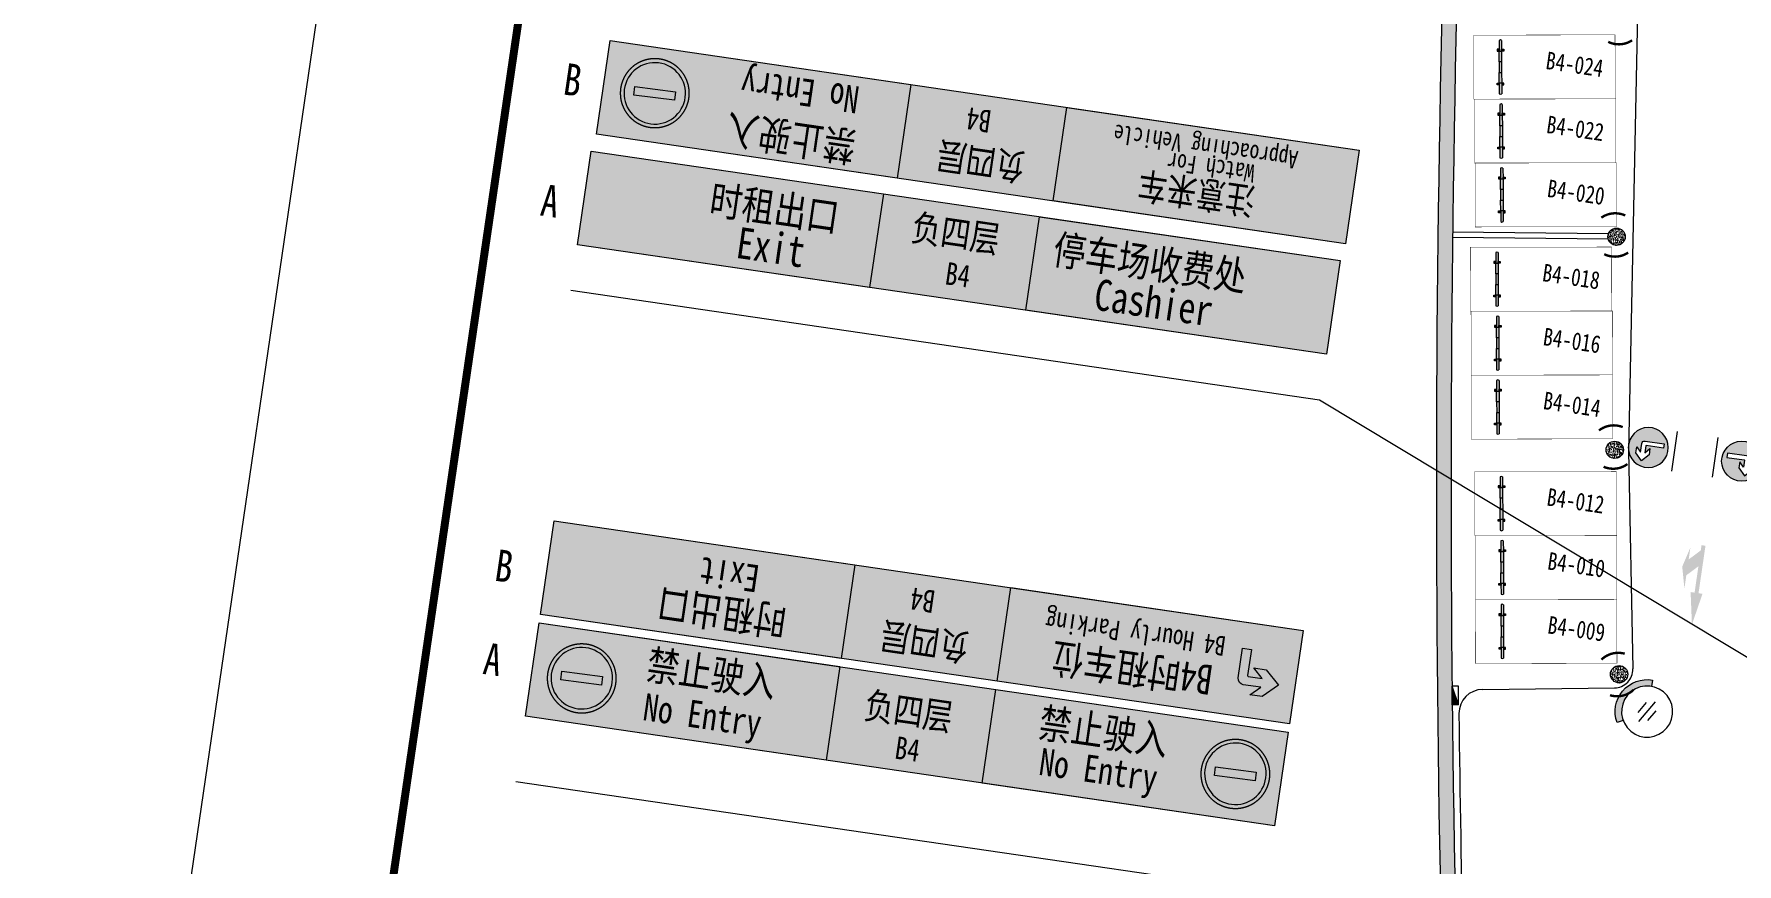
# Model space of a CAD drawing. Header units: inches. Extents: x -414268 to 632271, y -366004 to 318730.
# Drawn here: x -149957 to -86079, y 165656 to 196803 of the extents above; entities that cross this region are included whole.
import ezdxf

# ---------------------------------------------------------------- set-up
doc = ezdxf.new("R2010")
doc.units = ezdxf.units.IN
doc.header["$LTSCALE"] = 1200
doc.header["$MEASUREMENT"] = 0
doc.linetypes.add('DASHED', pattern=[19.049999999999997, 12.7, -6.35])
doc.layers.get('0').update_dxf_attribs({"linetype": 'CONTINUOUS', "lineweight": 0})
for name, color, linetype, lineweight in [('0--PAI--', 7, 'CONTINUOUS', 0), ('0--PAI--BLUE', 5, 'CONTINUOUS', 0), ('0--PAI--RED', 1, 'CONTINUOUS', 0), ('0--弧型立面标', 7, 'CONTINUOUS', 0), ('0--挡车架', 7, 'CONTINUOUS', 0), ('0--灯箱字(黄底黑字)', 7, 'CONTINUOUS', 0), ('0--路缘线', 1, 'CONTINUOUS', 0), ('0-PAI', 7, 'CONTINUOUS', 0), ('0－－直行转弯箭头', 7, 'CONTINUOUS', 0), ('0－－车位', 4, 'CONTINUOUS', 0), ('0－－车位号码', 7, 'CONTINUOUS', 0), ('10', 7, 'CONTINUOUS', 0), ('7', 7, 'CONTINUOUS', 0), ('COL-GRID-UG-1_8A_200701112', 7, 'CONTINUOUS', 0), ('COL-GRID-UG-1_8A_200701113', 7, 'CONTINUOUS', 0), ('COLUMN', 7, 'CONTINUOUS', 0), ('HATCH', 7, 'CONTINUOUS', 0), ('HY消火栓', 7, 'CONTINUOUS', 0), ('PUB_TITLE', 7, 'CONTINUOUS', 0), ('WALL', 7, 'CONTINUOUS', 0), ('广角镜', 7, 'CONTINUOUS', 0)]:
    doc.layers.add(name, color=color, linetype=linetype, lineweight=lineweight)
doc.layers.add('0--灯箱--字', color=7, linetype='CONTINUOUS', lineweight=0, true_color=0xf7f7f7)
doc.styles.add('-宋体', font='', dxfattribs={"width": 0.8})
doc.styles.add('-黑体', font='simhei.ttf', dxfattribs={"width": 0.8})
doc.styles.get('-宋体').set_extended_font_data('SimSun')

# ---------------------------------------------------------------- blocks, each defined once
blk = doc.blocks.new('A$C27BC456A')
blk.add_hatch(color=250).paths.add_polyline_path([(14884.73986124818, 112855.557986891), (14884.7398612483, 114955.557986891), (8329.665222129555, 114955.557986891), (8329.665222129554, 112855.5579868909)])
at = {"color": 250}
blk.add_lwpolyline([(8329.665222129552, 114955.557986891), (14884.73986124829, 114955.557986891), (14884.73986124818, 112855.557986891), (8329.665222129552, 112855.5579868909), (8329.665222129552, 114955.557986891)], dxfattribs=at)
blk = doc.blocks.new('COL-GRID-UG-1.8a 20070111$0$.65')
at = {"layer": 'COL-GRID-UG-1_8A_200701112'}
h = blk.add_hatch(dxfattribs=at)
h.set_pattern_fill('AR-CONC', color=251, scale=0.02000000000000003, angle=-71.45922951694362, style=0)
h.set_pattern_definition([(330.220170166661, (9.780911265253447, -53.02194924296044), (0.01310157522271839, -0.1434027500651823), [0.01500000000000002, -0.1650000000000003]), (275.2201701666611, (9.780911265253447, -53.02194924296044), (0.1431276881705953, 0.05400242977981085), [0.01200000000000002, -0.1320000000000001]), (20.67157016666113, (9.78200306402368, -53.03389947159923), (0.1562291924156083, -0.08940044134511446), [0.01274803800000002, -0.1402284224000002]), (326.4043701666611, (9.820276593525996, -53.01485199490259), (0.005293820626032765, -0.2159351186403456), [0.02250000000000003, -0.2475000000000004]), (16.85577016666115, (9.820717733939517, -53.03284658832125), (0.2249000141792535, -0.1493987403033274), [0.01912205760000002, -0.2103426000000002]), (271.4043701666612, (9.820276593525996, -53.01485199490259), (0.2249001308833271, -0.1493985647275436), [0.01800000000000001, -0.1980000000000001]), (301.2201701666611, (9.813983885486785, -53.03630897105332), (-0.05806413691702267, -0.1317746409733485), [0.01500000000000002, -0.1650000000000003]), (246.2201701666611, (9.813983885486785, -53.03630897105332), (0.1513631941852344, -0.02215809082988847), [0.01200000000000002, -0.1320000000000001]), (351.6715701666611, (9.809145200398241, -53.0472901880612), (0.0932989364987837, -0.1539328032737996), [0.01274803800000002, -0.1402284224000002]), (317.7201701666611, (9.780911265253447, -53.02194924296044), (0.06595388672758523, 0.009419767806314105), [0, -0.1304000000000001, 0, -0.1340000000000001, 0, -0.1325000000000001]), (287.720170166661, (9.780911265253447, -53.02194924296044), (0.08696608138238515, -0.03778290471883278), [0, -0.0764000000000001, 0, -0.1274000000000002, 0, -0.05050000000000007]), (247.7201701666611, (9.772997833668946, -52.97805690193655), (0.01450395159196302, -0.1058708647939462), [0, -0.05000000000000007, 0, -0.1560000000000002, 0, -0.2070000000000003]), (237.7201701666611, (9.769449209640019, -52.95837423780027), (0.04039841199479828, -0.1112342255436634), [0, -0.06500000000000007, 0, -0.1036000000000001, 0, -0.1470000000000002])])
edge = h.paths.add_edge_path()
edge.add_arc((-3.552713678800501e-15, 0), 0.325, 8.320600316395307, 368.3206003163953)
at = {"layer": 'COL-GRID-UG-1_8A_200701113'}
blk.add_circle((-3.552713678800501e-15, 0), 0.325, dxfattribs=at)
blk = doc.blocks.new('HY')
for p, q in [((0, 0), (0.2400000000000055, -1.77635683940025e-15)), ((0, 0), (0.2400000000000038, -0.6999999999999993)), ((1.77635683940025e-15, -1.77635683940025e-15), (0, -0.6999999999999993)), ((0.240000000000002, -1.77635683940025e-15), (0.2400000000000002, -0.6999999999999993)), ((0, -0.6999999999999993), (0.2400000000000038, -0.6999999999999993))]:
    blk.add_line(p, q)
blk.add_solid([(1.77635683940025e-15, -5.329070518200751e-15), (0.2400000000000055, -1.77635683940025e-15), (0.2400000000000002, -0.6999999999999993)])
blk = doc.blocks.new('A$C6F4820FC')
at = {"layer": '0--挡车架'}
h = blk.add_hatch(color=256, dxfattribs=at)
h.paths.add_polyline_path([(2017.784217856827, 79.3952663297232, 0.3952043560108401), (2017.78421785311, 169.3952663332057), (1617.474230922457, 169.3952663332057), (1617.474230922458, 79.39526633119387), (1684.499301437642, 79.39526633119385)])
h.paths.add_polyline_path([(818.9364171714836, 169.3952663332057), (818.9364171714836, 79.39526633119385), (1216.632018534735, 79.39526633119385), (1216.632018534736, 169.3952663332057)])
h.paths.add_polyline_path([(418.094204783764, 79.39526633119385), (418.0942047837638, 169.3952663332057), (351.0691342685791, 169.3952663332057), (17.78421785310638, 169.395266333202, 0.3952043560108128), (17.78421784939219, 79.39526632972411)])
h = blk.add_hatch(color=256, dxfattribs=at)
h.paths.add_polyline_path([(1617.474230922457, 169.3952663332057), (1684.499301437642, 169.3952663332057), (1684.499301437642, 248.7905199443812), (1617.474230922457, 248.7905199443812)])
h.paths.add_polyline_path([(1638.848788944474, 209.0928931387934, -1), (1663.124743415625, 209.0928931387934, -1)], flags=16)
h.paths.add_polyline_path([(1617.474230922457, 1.272001827601343e-05), (1684.499301437642, 1.272001827601343e-05), (1684.499301437642, 79.39526633119387), (1617.474230922457, 79.39526633119384)])
h.paths.add_polyline_path([(1638.848788944473, 39.69763952560606, -1), (1663.124743415624, 39.69763952560606, -1)], flags=16)
h.paths.add_polyline_path([(351.069134268579, 248.7905199443813), (351.0691342685791, 169.3952663332057), (418.0942047837639, 169.3952663332057), (418.0942047837638, 248.7905199443812)])
h.paths.add_polyline_path([(396.7196467617473, 209.0928931387934, 1), (372.4436922905957, 209.0928931387934, 1)], flags=16)
h.paths.add_polyline_path([(418.0942047837639, 79.39526633119387), (351.0691342685791, 79.39526633119387), (351.0691342685791, 1.272001827601343e-05), (418.0942047837639, 1.272001827601343e-05)])
h.paths.add_polyline_path([(372.4436922905957, 39.69763952560606, -1), (396.7196467617473, 39.69763952560606, -1)], flags=16)
h = blk.add_hatch(color=40, dxfattribs=at)
h.paths.add_polyline_path([(1216.632018534736, 169.3952663332056), (1216.632018534735, 79.39526633119385), (1617.474230922457, 79.39526633119385), (1617.474230922457, 169.3952663332056)])
h.paths.add_polyline_path([(818.9364171714836, 79.39526633119385), (818.9364171714836, 169.3952663332057), (418.0942047837639, 169.3952663332057), (418.0942047837639, 79.39526633119385)])
for p, q in [((17.78421785310638, 169.395266333202), (418.0942047837639, 169.3952663332057)), ((17.78421784939155, 79.39526632972411), (418.0942047837639, 79.39526633119385)), ((818.9364171714838, 169.3952663332057), (1216.632018534736, 169.3952663332057)), ((818.9364171714838, 79.39526633119385), (1216.632018534735, 79.39526633119385)), ((1617.474230922457, 169.3952663332057), (2017.78421785311, 169.3952663332057)), ((1617.474230922457, 79.39526633119385), (2017.784217856827, 79.3952663297232))]:
    blk.add_line(p, q, dxfattribs=at)
for points in [[(418.0942047837639, 169.3952663332057), (351.0691342685791, 169.3952663332057), (351.0691342685791, 248.7905199443812), (418.0942047837639, 248.7905199443812)], [(418.0942047837639, 79.39526633119385), (351.0691342685791, 79.39526633119385), (351.0691342685791, 1.272001827601343e-05), (418.0942047837639, 1.272001827601343e-05)], [(1617.474230922457, 169.3952663332057), (1684.499301437642, 169.3952663332057), (1684.499301437642, 248.7905199443812), (1617.474230922457, 248.7905199443812)], [(1617.474230922457, 79.39526633119385), (1684.499301437642, 79.39526633119385), (1684.499301437642, 1.272001827601343e-05), (1617.474230922457, 1.272001827601343e-05)]]:
    blk.add_lwpolyline(points, close=True, dxfattribs=at)
at = {"layer": '0--挡车架', "color": 0}
for points in [[(818.9364171714838, 169.3952663332057), (818.9364171714838, 79.39526633119385), (418.0942047837639, 79.39526633119385), (418.0942047837639, 169.3952663332057)], [(1617.474230922457, 169.3952663332057), (1617.474230922457, 79.39526633119385), (1216.632018534735, 79.39526633119385), (1216.632018534736, 169.3952663332057)]]:
    blk.add_lwpolyline(points, close=True, dxfattribs=at)
at = {"layer": '0--挡车架'}
for centre in [(384.5816695261715, 209.0928931387934), (384.5816695261715, 39.69763952560606), (1650.986766180049, 209.0928931387934), (1650.986766180049, 39.69763952560606)]:
    blk.add_circle(centre, 12.13797723557582, dxfattribs=at)
for centre, start, end in [((65.82469069586296, 124.3952663294804), 136.8717046789877, 223.1282953162828), ((1969.743745010358, 124.3952663294804), 316.871704683716, 43.12829532101674)]:
    blk.add_arc(centre, 65.82466886578737, start, end, dxfattribs=at)
blk = doc.blocks.new('A$C001A7B1A')
at = {"layer": '0－－车位', "const_width": 15}
blk.add_lwpolyline([(2407.499988817268, 5307.500045389108), (7.499988817267877, 5307.500045389108), (7.499988817267877, 7.500045389109687), (2407.499988817268, 7.500045389109687)], close=True, dxfattribs=at)
at = {"layer": '0--挡车架'}
blk.add_blockref('A$C6F4820FC', (189.7157709641579, 883.1047790596294), dxfattribs=at)
blk = doc.blocks.new('A$C611C3372')
at = {"layer": '7'}
blk.add_hatch(color=256, dxfattribs=at).paths.add_polyline_path([(86.55383598182243, 299.910011141651), (1.2270340903342e-05, 249.9156503793993, 0.5772203872978603), (865.9279827208543, 249.9156503793993), (779.3741590093728, 299.910011141651, -0.577350269189626)])
for points in [[(332.9639974955958, 599.910011141651), (532.9639974955958, 599.910011141651)], [(232.9639974955958, 499.910011141651), (632.9639974955958, 499.910011141651)], [(332.9639974955958, 399.910011141651), (532.9639974955958, 399.910011141651)]]:
    blk.add_lwpolyline(points, dxfattribs=at)
blk.add_lwpolyline([(86.55383598182243, 299.910011141651), (1.2270340903342e-05, 249.9156503793956, 0.5772203872978591), (865.9279827208507, 249.9156503793956), (779.3741590093728, 299.910011141651)], format="xyb", dxfattribs=at)
blk.add_circle((432.9639974955958, 499.910011141651), 400, dxfattribs=at)
blk = doc.blocks.new('A$C50091FAB')
at = {"layer": '0--PAI--BLUE'}
h = blk.add_hatch(color=256, dxfattribs=at)
edge = h.paths.add_edge_path()
edge.add_arc((299.9999944004085, 400.0000107713568), 300, 0, 360)
edge = h.paths.add_edge_path(flags=16)
edge.add_line((312.3871690364904, 573.9583468705459), (384.2358726081438, 506.9583468705459))
edge.add_line((384.2358726081438, 506.9583468705423), (253.9024450060242, 506.9583468705423))
edge.add_arc((253.9024450060242, 462.9583468705459), 44, 90, 180)
edge.add_line((209.9024450060242, 462.9583468705459), (209.9024450060242, 173.9583468705459))
edge.add_line((209.9024450060242, 173.9583468705459), (275.9024450060242, 173.9583468705459))
edge.add_line((275.9024450060242, 173.9583468705459), (275.9024450060242, 435.9583468705459))
edge.add_arc((280.9024450060242, 435.9583468705459), 5, 90, 180, ccw=False)
edge.add_line((280.9024450060242, 440.9583468705459), (384.2358726081438, 440.9583468705459))
edge.add_line((384.2358726081438, 440.9583468705459), (312.3871690364904, 373.9583468705459))
edge.add_line((312.3871690364904, 373.9583468705459), (404.3871690364904, 373.9583468705459))
edge.add_line((404.3871690364904, 373.9583468705459), (511.6240400389579, 473.9583468705459))
edge.add_line((511.6240400389652, 473.9583468705459), (404.3871690364977, 573.9583468705459))
edge.add_line((404.3871690364904, 573.9583468705459), (312.3871690364904, 573.9583468705459))
at = {"layer": '0--PAI--'}
blk.add_lwpolyline([(312.3871690364904, 573.9583468705459), (384.2358726081438, 506.9583468705423), (253.9024450060242, 506.9583468705459, 0.414213562373095), (209.9024450060242, 462.9583468705459), (209.9024450060242, 173.9583468705459), (275.9024450060242, 173.9583468705459), (275.9024450060242, 435.9583468705459, -0.414213562373095), (280.9024450060242, 440.9583468705459), (384.2358726081438, 440.9583468705459), (312.3871690364904, 373.9583468705459), (404.3871690364904, 373.9583468705459), (511.6240400389652, 473.9583468705459), (404.3871690364904, 573.9583468705459)], format="xyb", close=True, dxfattribs=at)
blk.add_circle((299.9999944004085, 400.0000107713568), 300, dxfattribs=at)
at = {"layer": '7'}
blk.add_line((599.9999944004085, 1.07713567558676e-05), (-5.599591531790793e-06, 1.07713567558676e-05), dxfattribs=at)
blk = doc.blocks.new('A$C36DA1677')
at = {"layer": '0--PAI--RED'}
h = blk.add_hatch(color=256, dxfattribs=at)
edge = h.paths.add_edge_path()
edge.add_arc((119.9999975206229, 119.9999862235272), 120, 0, 360)
h.paths.add_polyline_path([(199.9999975206229, 102.9999862235272), (199.9999975206229, 136.9999862235272), (39.99999752062286, 136.9999862235272), (39.99999752062286, 102.9999862235272)], flags=16)
at = {"layer": '0--PAI--'}
blk.add_lwpolyline([(199.9999975206229, 102.9999862235272), (199.9999975206229, 136.9999862235272), (39.99999752062286, 136.9999862235272), (39.99999752062286, 102.9999862235272)], close=True, dxfattribs=at)
blk.add_circle((119.9999975206229, 119.9999862235272), 120, dxfattribs=at)
blk = doc.blocks.new('A$C443C2777')
at = {"layer": '0--PAI--', "xscale": 9, "yscale": 9, "zscale": 9}
blk.add_blockref('A$C36DA1677', (-1.10760738607496e-05, 0.0002598084975033998), dxfattribs=at)
blk = doc.blocks.new('A$C01A83D55')
at = {"linetype": 'DASHED', "lineweight": 15, "ltscale": 20, "true_color": 0xeff0f0}
h = blk.add_hatch(color=7, dxfattribs=at)
h.paths.add_polyline_path([(0.001749272341839969, 1675.198503647465, 1), (3350.398756567272, 1675.198503647465, 1)])
h.paths.add_polyline_path([(3168.192252922146, 1684.934839963926, -1), (182.2082529173179, 1684.934839963926, -1)], flags=16)
h.paths.add_polyline_path([(2670.528252921341, 1896.442039964268), (2670.528252921341, 1473.427639963584), (679.8722529181225, 1473.427639963584), (679.8722529181225, 1896.442039964268)], flags=0)
at = {"true_color": 0xeff0f0}
blk.add_hatch(color=7, dxfattribs=at).paths.add_polyline_path([(2670.528252921341, 1473.427639963584), (2670.528252921341, 1896.442039964268), (679.8722529181226, 1896.442039964268), (679.8722529181229, 1473.427639963584)])
at = {"linetype": 'DASHED', "lineweight": 15, "ltscale": 20}
blk.add_circle((1675.200252919807, 1675.198503647465), 1675.198503647465, dxfattribs=at)
at = {"xscale": 1.382400000002235, "yscale": 1.382400000002235, "zscale": 1.382400000002235}
blk.add_blockref('A$C443C2777', (182.208299076301, 191.9426522036083), dxfattribs=at)

msp = doc.modelspace()

# ---------------------------------------------------------------- hatches: boundary and pattern name
for points in [[(-117062.541191972, 194904.9666521194), (-128341.4779580362, 196554.5273690689), (-128855.0607362939, 193042.8847719883), (-117576.1239702296, 191393.3240550389)], [(-112759.6247767178, 186436.7623188557), (-101480.6880106535, 184787.2016019062), (-100967.1052323958, 188298.8441989869), (-112246.0419984602, 189948.4049159363)], [(-119168.4782115468, 176882.4631647677), (-130447.4149776111, 178532.0238817171), (-130960.9977558687, 175020.3812846365), (-119682.0609898044, 173370.8205676871)], [(-120240.8414882602, 169550.136778003), (-119727.2587099604, 173061.7793751574), (-131006.1954766207, 174711.3400921091), (-131519.7782548981, 171199.6974949514)], [(-114388.1038273111, 168694.1654811283), (-103426.6374771952, 167091.0352689716), (-102913.0546989227, 170602.67786613), (-113874.5210490855, 172205.8080782936)]]:
    msp.add_hatch(color=250).paths.add_polyline_path(points)
at = {"lineweight": 0, "ltscale": 5}
for points in [[(-111723.3863143253, 190537.3527640181), (-117576.1239759667, 191393.3240612588), (-117062.5411976222, 194904.9666582434), (-111209.8035359811, 194048.9953610027)], [(-118098.7796543645, 190804.376206957), (-112246.041992723, 189948.4049097163), (-112759.6247710676, 186436.7623127317), (-118612.3624327087, 187292.7336099725)], [(-113829.3233339001, 172514.8492766664), (-119682.0609955415, 173370.8205739071), (-119168.478217197, 176882.4631708916), (-113315.7405555559, 176026.4918736509)], [(-119727.2587053834, 173061.7793805792), (-113874.521043285, 172205.8080832948), (-114388.1038216557, 168694.1654860357), (-120240.8414837544, 169550.1367833202)]]:
    msp.add_hatch(color=152, dxfattribs=at).paths.add_polyline_path(points)
at = {"layer": '0--灯箱--字'}
for points in [[(-127708.8292432873, 191152.8370624744), (-127696.2458812398, 190358.2808846853), (-127350.4714939616, 189999.0599441262), (-127358.902346636, 190531.412583491), (-126560.2372470132, 189701.6888132121), (-126302.5352679744, 189949.7443518564), (-127101.2003675968, 190779.4681221348), (-126569.5564060012, 190750.7433945271), (-126915.3307932796, 191109.9643350865)], [(-129711.5386189859, 176401.831579985), (-129214.9089191532, 175781.4794203955), (-128721.5596018764, 175709.3263735001), (-129054.3015009962, 176124.9623205567), (-127914.7697828333, 175958.3041685738), (-127863.0078144204, 176312.2286787148), (-129002.5395325826, 176478.8868306977), (-128564.7051521463, 176781.8248890285), (-129058.0544694234, 176853.9779359239)]]:
    msp.add_hatch(color=256, dxfattribs=at).paths.add_polyline_path(points)
at = {"layer": '0－－直行转弯箭头'}
msp.add_hatch(color=256, dxfattribs=at).paths.add_polyline_path([(-88049.72342184503, 175995.7608061607), (-87977.36743730606, 176490.4977175605), (-87523.69312055505, 176828.4024590492), (-87668.40508963299, 175838.9286362496), (-87816.82616305293, 175860.6354316112), (-87767.84891581658, 174640.7066512092), (-87371.56294279313, 175795.5150455262), (-87519.98401621307, 175817.2218408879), (-87259.50247187278, 177598.2747219271), (-87407.92354529272, 177619.9815172888), (-87436.8659391083, 177422.0867527289), (-87890.54025585929, 177084.1820112402), (-87825.41986977422, 177529.4452315001), (-88131.8486111426, 176816.282258216)])
at = {"layer": '10', "true_color": 0xf7f7f7}
h = msp.add_hatch(color=7, dxfattribs=at)
edge = h.paths.add_edge_path()
edge.add_line((-102724.2351033985, 186539.3185639149), (-103187.9559172213, 186607.1383996008))
edge.add_line((-103187.9559172213, 186607.1383996008), (-103654.7601077049, 187190.2347947434))
edge.add_line((-103654.7601077049, 187190.2347947437), (-103040.5214918173, 187615.2271253027))
edge.add_line((-103040.5214918173, 187615.2271253026), (-102576.8006779945, 187547.4072896167))
edge.add_line((-102576.8006779946, 187547.4072896168), (-102988.3405506393, 187262.6624281421))
edge.add_line((-102988.3405506392, 187262.6624281423), (-102331.4022559004, 187166.584258095))
edge.add_arc((-102363.8378294893, 186944.8047384406), 224.1388448532961, 351.67939968275135, 441.6793996827513, ccw=False)
edge.add_line((-102142.0583098349, 186912.3691648517), (-102305.46096915, 185795.0970070508))
edge.add_line((-102305.46096915, 185795.0970070509), (-102638.1302486315, 185843.7503674342))
edge.add_line((-102638.1302486316, 185843.7503674341), (-102494.631236746, 186824.9305472652))
edge.add_arc((-102519.8334548886, 186828.6164079003), 25.47032327878894, 351.6793996827668, 441.6793996827668)
edge.add_line((-102516.1475942535, 186853.818626043), (-103036.9939110225, 186929.9931486607))
edge.add_line((-103036.9939110226, 186929.9931486607), (-102724.2351033986, 186539.3185639149))
h = msp.add_hatch(color=7, dxfattribs=at)
edge = h.paths.add_edge_path()
edge.add_line((-104204.0214823334, 173011.1022639033), (-103740.3006685106, 172943.2824282175))
edge.add_line((-103740.3006685106, 172943.2824282175), (-103273.496478027, 172360.1860330749))
edge.add_line((-103273.4964780269, 172360.1860330746), (-103887.7350939145, 171935.1937025155))
edge.add_line((-103887.7350939146, 171935.1937025157), (-104351.4559077374, 172003.0135382015))
edge.add_line((-104351.4559077373, 172003.0135382014), (-103939.9160350926, 172287.7583996761))
edge.add_line((-103939.9160350926, 172287.7583996759), (-104596.8543298314, 172383.8365697232))
edge.add_arc((-104564.4187562425, 172605.6160893776), 224.1388448532961, 171.6793996827534, 261.67939968275334, ccw=False)
edge.add_line((-104786.1982758969, 172638.0516629665), (-104622.7956165819, 173755.3238207674))
edge.add_line((-104622.7956165819, 173755.3238207673), (-104290.1263371003, 173706.670460384))
edge.add_line((-104290.1263371003, 173706.670460384), (-104433.6253489858, 172725.490280553))
edge.add_arc((-104408.4231308432, 172721.8044199179), 25.47032327878894, 171.6793996827687, 261.6793996827688)
edge.add_line((-104412.1089914783, 172696.6022017752), (-103891.2626747093, 172620.4276791576))
edge.add_line((-103891.2626747093, 172620.4276791576), (-104204.0214823333, 173011.1022639032))
at = {"layer": 'HATCH'}
h = msp.add_hatch(color=256, dxfattribs=at)
edge = h.paths.add_edge_path(flags=16)
edge.add_line((-8005.561612977181, 137176.8743137263), (-2062.704080383094, 212188.7801124774))
edge.add_line((-2062.704080383119, 212188.7801124774), (-76922.2351230233, 223137.0959036999))
edge.add_arc((-79587.48095202557, 308243.5452050564), 85148.17231164375, 259.2439693487572, 271.7937235826804, ccw=False)
edge.add_arc((658825.3254187142, 179836.8492876797), 755630.3176841248, 176.604495355924, 182.0416388163999)
edge.add_arc((-86881.3173313764, 153253.5940774949), 9450.00000000015, 182.0416388163981, 261.6795084692151)
edge.add_line((-88248.82768562136, 143903.0638555751), (-13337.90186230333, 132947.3785331208))
edge.add_line((-13337.90186230332, 132947.3785331208), (-8005.561612977233, 137176.8743137263))
edge = h.paths.add_edge_path()
edge.add_line((-7476.189277823316, 136894.7549701645), (-1473.767031180812, 212658.4981963863))
edge.add_line((-1473.767031180731, 212658.4981963863), (-76890.88156969633, 223688.3613885583))
edge.add_arc((-79587.48095202583, 308243.5452050568), 84598.17231164414, 258.8202296067449, 271.82663448943765, ccw=False)
edge.add_arc((658825.3254187121, 179836.8492876793), 756180.3176841227, 176.5569181422629, 182.0416388163999)
edge.add_arc((-86881.31733137649, 153253.5940774948), 10000.00000000001, 182.0416388163991, 261.6795084692161)
edge.add_line((-88328.41823533925, 143358.8531019184), (-13182.32300308514, 132368.7743713803))
edge.add_line((-13182.32300308516, 132368.7743713803), (-7476.18927782329, 136894.7549701645))

# ---------------------------------------------------------------- linework, layer by layer
at = {"color": 250}
for points in [[(-100761.9199595968, 188934.2225461162), (-128855.0607362698, 193042.8847719848), (-128341.4779580362, 196554.5273690689), (-100248.3371813626, 192445.8651432003), (-100761.9199595968, 188934.2225461162)], [(-117576.1239712723, 191393.3240554315), (-128855.0607373496, 193042.8847722918), (-128341.4779591192, 196554.5273693764), (-117062.5411930419, 194904.9666525161), (-117576.1239712723, 191393.3240554315)], [(-117576.1239712726, 191393.3240554315), (-128855.0607373496, 193042.8847722918), (-128341.4779591194, 196554.5273693764), (-117062.5411930422, 194904.9666525162), (-117576.1239712726, 191393.3240554315)], [(-129060.246009093, 192407.506424859), (-100967.1052324199, 188298.8441989904), (-101480.6880106535, 184787.2016019062), (-129573.8287873272, 188895.8638277748), (-129060.246009093, 192407.5064248589)], [(-112246.0419974175, 189948.4049155437), (-100967.1052313402, 188298.8441986834), (-101480.6880095706, 184787.2016015987), (-112759.6247756478, 186436.762318459), (-112246.0419974175, 189948.4049155437)], [(-112246.0419974172, 189948.4049155437), (-100967.1052313402, 188298.8441986834), (-101480.6880095704, 184787.2016015988), (-112759.6247756476, 186436.762318459), (-112246.0419974172, 189948.4049155437)], [(-102867.8569791716, 170911.7190587644), (-130960.9977558446, 175020.381284633), (-130447.4149776111, 178532.0238817171), (-102354.2742009374, 174423.3616558485), (-102867.8569791716, 170911.7190587644)], [(-119682.0609908472, 173370.8205680797), (-130960.9977569244, 175020.38128494), (-130447.414978694, 178532.0238820246), (-119168.4782126167, 176882.4631651643), (-119682.0609908472, 173370.8205680797)], [(-119682.0609908474, 173370.8205680797), (-130960.9977569245, 175020.38128494), (-130447.4149786941, 178532.0238820246), (-119168.478212617, 176882.4631651644), (-119682.0609908474, 173370.8205680797)], [(-131006.1954761838, 174711.3400923488), (-102913.0546989225, 170602.67786613), (-103426.6374771999, 167091.0352689724), (-131519.7782544609, 171199.697495191), (-131006.1954761837, 174711.3400923487)], [(-131006.1954766207, 174711.3400921091), (-119727.2587099597, 173061.7793751573), (-120240.8414882372, 169550.1367779997), (-131519.7782548982, 171199.6974949514), (-131006.1954766207, 174711.3400921091)], [(-113874.5210480863, 172205.8080780094), (-102913.0546979231, 170602.6778658458), (-103426.637476196, 167091.0352686874), (-114388.1038263118, 168694.1654808442), (-113874.5210480863, 172205.8080780094)], [(-113874.5210490855, 172205.8080782936), (-102913.0546989227, 170602.67786613), (-103426.6374771952, 167091.0352689716), (-114388.1038273111, 168694.1654811283), (-113874.5210490855, 172205.8080782936)]]:
    msp.add_lwpolyline(points, dxfattribs=at)
at = {"color": 6}
for points in [[(-83410.0396572594, 172025.9704399485), (-101732.4587764136, 183065.709006786), (-129825.5995541713, 187174.3712329682)], [(-86832.70449031779, 162153.7016037673), (-131879.2459261695, 168741.8230488487)]]:
    msp.add_lwpolyline(points, dxfattribs=at)
at = {"layer": '0--弧型立面标', "const_width": 89.99999999999999}
for points in [[(-90010.61312829587, 196568.0153296095, -0.2679491924311205), (-90908.71620017174, 196509.61265598, -0.2679491924311205)], [(-90269.10808228183, 189993.8483196516, 0.2679491924311205), (-91165.32460493405, 189911.4108007342, 0.2679491924311205)], [(-90159.66980319977, 188599.5925678141, -0.2679491924311205), (-91057.7728750757, 188541.1898941847, -0.2679491924311205)], [(-90363.04186791595, 182051.7642502333, 0.2679491924311205), (-91254.23749814817, 181926.1842014397, 0.2679491924311205)], [(-90186.4642863234, 180664.4120252596, -0.2679491924311205), (-91080.70384508118, 180562.747815467, -0.2679491924311205)], [(-90287.47363808312, 173546.902428629, 0.2679491924311205), (-91160.05181088875, 173326.4317223135, 0.2679491924311205)], [(-89963.06759962853, 172186.5030164435, -0.2679491924311205), (-90841.23803836855, 171989.4835236939, -0.2679491924311205)]]:
    msp.add_lwpolyline(points, format="xyb", dxfattribs=at)
at = {"layer": '0--路缘线'}
for p, q in [((-89525.9645409626, 211486.0361724478), (-90142.13930899705, 181146.6688989461)), ((-90142.13688492315, 181154.6698241898), (-89981.01658737197, 172977.3123608575)), ((-95617.09682517356, 172206.8453049552), (-90672.85043423259, 172263.5688441157))]:
    msp.add_line(p, q, dxfattribs=at)
for centre, radius, start, end in [((-90680.8807509726, 172963.5227811809), 700, 270.6573047860001, 1.128765466260968), ((-95606.77213222213, 171306.9045287286), 900, 90.65730478600003, 180.6477839587034), ((658825.3254187561, 179836.8492877929), 755380.3176841403, 180.6477839587034, 182.041638816295)]:
    msp.add_arc(centre, radius, start, end, dxfattribs=at)
at = {"layer": '0-PAI'}
msp.add_lwpolyline([(-104204.0214823334, 173011.1022639033), (-103740.3006685106, 172943.2824282174), (-103273.4964780269, 172360.1860330746), (-103887.7350939145, 171935.1937025156), (-104351.4559077373, 172003.0135382014), (-103939.9160350926, 172287.7583996759), (-104596.8543298314, 172383.8365697231, -0.414213562373095), (-104786.1982758969, 172638.0516629665), (-104622.7956165819, 173755.3238207673), (-104290.1263371003, 173706.670460384), (-104433.6253489858, 172725.4902805529, 0.414213562373095), (-104412.1089914783, 172696.6022017752), (-103891.2626747093, 172620.4276791575)], format="xyb", close=True, dxfattribs=at)
at = {"layer": 'COLUMN'}
for points in [[(-7476.189277823316, 136894.7549701645), (-1473.767031180731, 212658.4981963863), (-76890.88156969642, 223688.3613885583, -0.0568121518568378), (-95990.05054778865, 225250.7354615206, 0.02393617834455015), (-96874.9693358209, 152897.3362859106, 0.3621818479760388), (-88328.41823533925, 143358.8531019184), (-13182.32300308516, 132368.7743713803)], [(-8005.561612977181, 137176.8743137263), (-2062.704080383119, 212188.7801124774), (-76922.23512302333, 223137.0959036999, -0.05481343004673072), (-95478.46658555168, 224591.3615897529, 0.02372846567739671), (-96325.31847557653, 152916.930464448, 0.3621818479760384), (-88248.82768562136, 143903.0638555751), (-13337.90186230332, 132947.3785331208)]]:
    msp.add_lwpolyline(points, format="xyb", close=True, dxfattribs=at)
at = {"layer": 'PUB_TITLE'}
msp.add_lwpolyline([(-149956.8113386486, 124881.7802225058), (-131723.1032342917, 249555.4818956238), (44601.13198911812, 223767.8090051762), (26367.42388476111, 99094.10733205831)], close=True, dxfattribs=at)
at = {"layer": 'PUB_TITLE', "const_width": 300.0000000010631}
msp.add_lwpolyline([(-142101.6217603831, 126764.8619227969), (23833.13832360023, 102496.6647077124), (41198.57461346372, 221233.5234440153), (-124736.1854705195, 245501.7206590998)], close=True, dxfattribs=at)
at = {"layer": 'WALL'}
for p, q in [((-90907.00994312734, 189099.9757007171), (-96747.3149773482, 189172.9131442413)), ((-90904.51241069104, 189299.9601059384), (-96744.81744491169, 189372.8975494627))]:
    msp.add_line(p, q, dxfattribs=at)

# ---------------------------------------------------------------- block references
at = {"rotation": 270.1100696767503}
for p in [(-95960.51690453594, 196769.2989549486), (-95934.09001240248, 194367.8160498756), (-95907.66897438432, 191969.3804482585), (-96088.04382835349, 188807.6563241614), (-96061.61693621989, 186406.1734190884), (-96057.00929671712, 184007.711064115), (-95922.14489409234, 180387.7681483171), (-95895.71800195877, 177986.2852432442), (-95891.11036245595, 175587.8228882707)]:
    msp.add_blockref('A$C001A7B1A', p, dxfattribs=at)
at = {"linetype": 'DASHED', "lineweight": 15, "ltscale": 20, "yscale": 0.7722624001471557, "zscale": 0.7722623999929205}
for p, xscale, rotation in [((-127791.3431141451, 196030.4671394499), -0.7722624006742402, 172.7000547107965), ((-128293.4365891763, 171171.4426064175), -0.7722624006674728, 352.7000547105084), ((-103775.1647444062, 167585.6101010099), -0.7722624006674728, 352.7000547105084)]:
    msp.add_blockref('A$C01A83D55', p, dxfattribs=dict(at, xscale=xscale, rotation=rotation))
at = {"yscale": 1.690000000002328, "zscale": 1.68999999998348}
for p, xscale, rotation in [((-58719.06183685194, 379127.0137803076), 1.68999999994789, 171.6793996819884), ((-171103.104131838, 2214.715190667688), 1.689999999944121, 351.6793996836047), ((-60824.99885642651, 361104.5102929557), 1.689999999944121, 171.6793996817862)]:
    msp.add_blockref('A$C27BC456A', p, dxfattribs=dict(at, xscale=xscale, rotation=rotation))
at = {"layer": '7', "yscale": 2.5, "zscale": 2.5}
for p, xscale, rotation in [((-88305.2844030602, 181880.937452778), -2.499999999999108, 81.67939968399888), ((-86783.97315250378, 181658.6036650765), 2.499999999999108, 261.679397626821)]:
    msp.add_blockref('A$C50091FAB', p, dxfattribs=dict(at, xscale=xscale, rotation=rotation))
at = {"layer": 'COL-GRID-UG-1_8A_200701112', "xscale": 999.999999999988, "yscale": 1000.000000000002, "zscale": 1000, "rotation": 351.6793996836047}
for p in [(-90596.55236708239, 189196.1063070638), (-90663.67706695918, 181197.7613341925), (-90497.7781326989, 172777.8731583483)]:
    msp.add_blockref('COL-GRID-UG-1.8a 20070111$0$.65', p, dxfattribs=at)
at = {"layer": 'HY消火栓', "xscale": 1000.000000000025, "yscale": 1000.000000000002, "zscale": 1000, "rotation": 180.6573047855055}
msp.add_blockref('HY', (-96519.62831662377, 171626.7715994248), dxfattribs=at)
at = {"layer": '广角镜', "xscale": -2.40000000419723, "yscale": 2.399999998542626, "zscale": 2.4, "rotation": 230.0877333545378}
msp.add_blockref('A$C611C3372', (-91034.49712142194, 171348.5164260105), dxfattribs=at)

# ---------------------------------------------------------------- texts
at = {"color": 1, "style": '-宋体', "width": 0.8}
for s, p in [('B', (-130152.4141012013, 194543.1859934211)), ('A', (-131002.7993245534, 190000.3208935416)), ('B', (-132725.5571170008, 176295.6309377098)), ('A', (-133155.5912838531, 172793.162551373))]:
    msp.add_text(s, height=1190.718722742972, rotation=351.6793996837307, dxfattribs=at).set_placement(p)
at = {"layer": '0--灯箱字(黄底黑字)', "color": 7, "true_color": 0xffffff, "style": '-宋体', "width": 0.8}
for s, height, rotation, p in [('No Entry', 1022.449999992678, 171.6793996830769, (-118951.0128560439, 194826.203690066)), ('禁止驶入', 1115.399999992013, 171.6793996830769, (-119067.2111936742, 193097.1986838268)), ('B4', 845.0000000376862, 171.6793996841438, (-114004.2454993496, 193926.0062125962)), (' Approaching Vehicle', 673.9199999977175, 171.6793996841437, (-102146.5084926119, 192350.1575536856)), ('负四层', 1014.000000045223, 171.6793996841438, (-112726.1831526837, 192281.6036977183)), ('Watch For ', 673.9199999977175, 171.6793996841437, (-104135.9509910598, 191890.1947477318)), ('注意来车', 1013.999999966523, 171.6793996808436, (-104092.9707372224, 191010.7651773726)), ('时租出口', 1115.399999992013, 351.6793996823124, (-124670.2549117723, 190062.1936210004)), ('负四层', 1014.000000045223, 351.6793996839027, (-117095.9828160061, 189060.1252732569)), (' Exit', 1169.999999996037, 351.6793996849498, (-124291.9522965137, 188502.1459772726)), ('停车场收费处', 1115.399999992013, 351.6793996836608, (-111787.5422905641, 188190.3605289204)), ('B4', 845.0000000376862, 351.6793996839027, (-115817.9204693402, 187415.7227583789)), ('Cashier', 1169.999999996037, 351.6793996849498, (-110244.8559700197, 186469.9354282506)), (' Exit', 1022.449999992678, 171.6793996830769, (-122146.1485042557, 176771.9892134088)), ('时租出口', 1115.399999992013, 171.6793996840232, (-121669.0940732505, 175283.5037095329)), ('B4', 845.0000000376862, 171.6793996831984, (-116110.1825189244, 175903.5027252444)), (' B4 Hourly Parking', 736.1639999947284, 171.6793996831708, (-104821.0182481988, 174127.0222460727)), ('负四层', 1014.000000045223, 171.6793996831984, (-114832.1201722586, 174259.1002103665)), ('禁止驶入', 1115.399999992013, 351.6793996831976, (-127032.8476699574, 172608.9427830349)), ('B4时租车位', 1115.399999992013, 171.6793996841089, (-105681.3154585407, 173095.8855359282)), ('No Entry', 1022.449999992678, 351.6793996831976, (-127158.5171475316, 171060.9399795691)), ('负四层', 1013.999999966523, 351.6793996814275, (-118862.5107143719, 171130.01091525)), ('禁止驶入', 1115.399999992013, 351.6793996831976, (-112321.8473808731, 170427.4565257186)), ('B4', 844.9999999721026, 351.6793996814275, (-117706.7327862708, 169616.4538575548)), ('No Entry', 1022.449999992678, 351.6793996831976, (-112302.7134044216, 169008.4534512875))]:
    msp.add_text(s, height=height, rotation=rotation, dxfattribs=at).set_placement(p)
at = {"layer": '0－－车位号码', "style": '-黑体', "width": 0.8}
for s, p in [('B4-024', (-93279.67642999528, 195495.1901318681)), ('B4-022', (-93253.24953786179, 193093.7072267951)), ('B4-020', (-93226.82849984366, 190695.2716251779)), ('B4-018', (-93407.2033538128, 187533.5475010808)), ('B4-016', (-93380.77646167923, 185132.0645960079)), ('B4-014', (-93376.16882217649, 182733.6022410344)), ('B4-012', (-93241.30441955171, 179113.6593252366)), ('B4-010', (-93214.87752741808, 176712.1764201637)), ('B4-009', (-93210.26988791535, 174313.7140651902))]:
    msp.add_text(s, height=660, rotation=351.67939968401, dxfattribs=at).set_placement(p)

doc.saveas('drawing.dxf')
